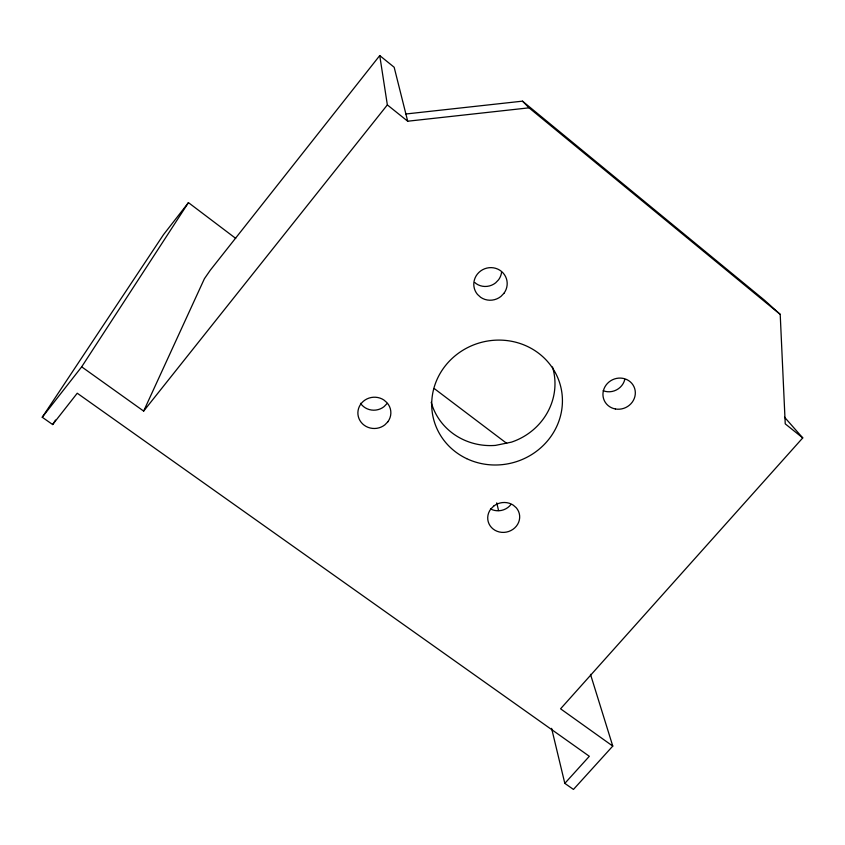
<?xml version="1.0" encoding="UTF-8"?>
<svg xmlns="http://www.w3.org/2000/svg" width="845" height="845" viewBox="0 0 845 845"><rect width="100%" height="100%" fill="white"/><g stroke="black" fill="none" stroke-linecap="round" stroke-linejoin="round"><path stroke-width="1.27" d="M235.713 238.385L188.446 202.631L81.68 366.836L143.65 411.092L204.395 278.734L210.278 270.22L379.743 55.569L394.161 67.251L407.702 121.215L529.033 107.833L780.21 314.382L785.237 423.863L802.75 437.9L560.573 708.807L612.773 746.082L573.459 789.431L564.819 783.378L551.605 728.358M188.446 202.631L163.529 234.625L42.25 417.25L52.665 424.56L55.495 420.092M42.25 417.25L81.68 366.836M52.665 424.56L77.244 393.221L589.335 756.286L564.819 783.378M143.65 411.092L387.348 104.907L379.743 55.569M386.862 403.741L384.053 406.646A15.886 15.104 -3.7 0 1 360.509 403.297M405.885 113.99L522.495 101.157L764.609 300.302L780.21 314.382M434.235 388.542L506.704 443.361M387.348 104.907L407.702 121.215M474.996 282.61L476.115 283.635A16.139 15.664 -20.9 0 0 495.635 282.832L498.539 279.822A16.139 15.664 -20.9 0 0 501.571 272.196M522.495 101.157L529.033 107.833M784.54 417.208L802.75 437.9M590.486 674.321L612.773 746.082M496.733 502.87L498.571 510.56M552.514 367.005A63.174 60.09 -15.9 0 1 511.426 442.146L495.455 445.399A63.174 60.09 -15.9 0 1 431.203 402.315M510.908 504.528A15.474 14.418 -13.9 0 1 490.512 508.922M624.782 379.489A15.77 14.872 -26.1 0 1 603.193 390.739M503.937 293.321L500.916 296.447A16.773 16.235 -20.6 0 1 480.625 297.292L477.478 294.419A16.773 16.235 -20.6 0 1 478.935 272.396A16.773 16.235 -20.6 0 1 501.518 271.456A16.773 16.235 -20.6 0 1 503.937 293.321M387.844 421.792L384.929 424.803A16.499 15.643 -4 0 1 362.663 423.947A16.499 15.643 -4 0 1 361.787 402.822A16.499 15.643 -4 0 1 383.905 400.012L387.063 402.769A16.499 15.643 -4 0 1 387.844 421.792M493.712 506.092L490.818 509.007A16.055 14.893 -13.9 0 0 493.121 529.012A16.055 14.893 -13.9 0 0 514.7 527.935A16.055 14.893 -13.9 0 0 516.232 507.739L513.221 505.12A16.055 14.893 -13.9 0 0 493.712 506.092M466.662 458.634A65.614 62.192 -15.9 0 0 562.379 398.312A65.614 62.192 -15.9 0 0 462.162 350.707A65.614 62.192 -15.9 0 0 466.662 458.634M615.403 408.969A16.382 15.39 -25.8 0 0 634.648 388.446A16.382 15.39 -25.8 0 0 607.344 383.535A16.382 15.39 -25.8 0 0 615.403 408.969"/></g></svg>
